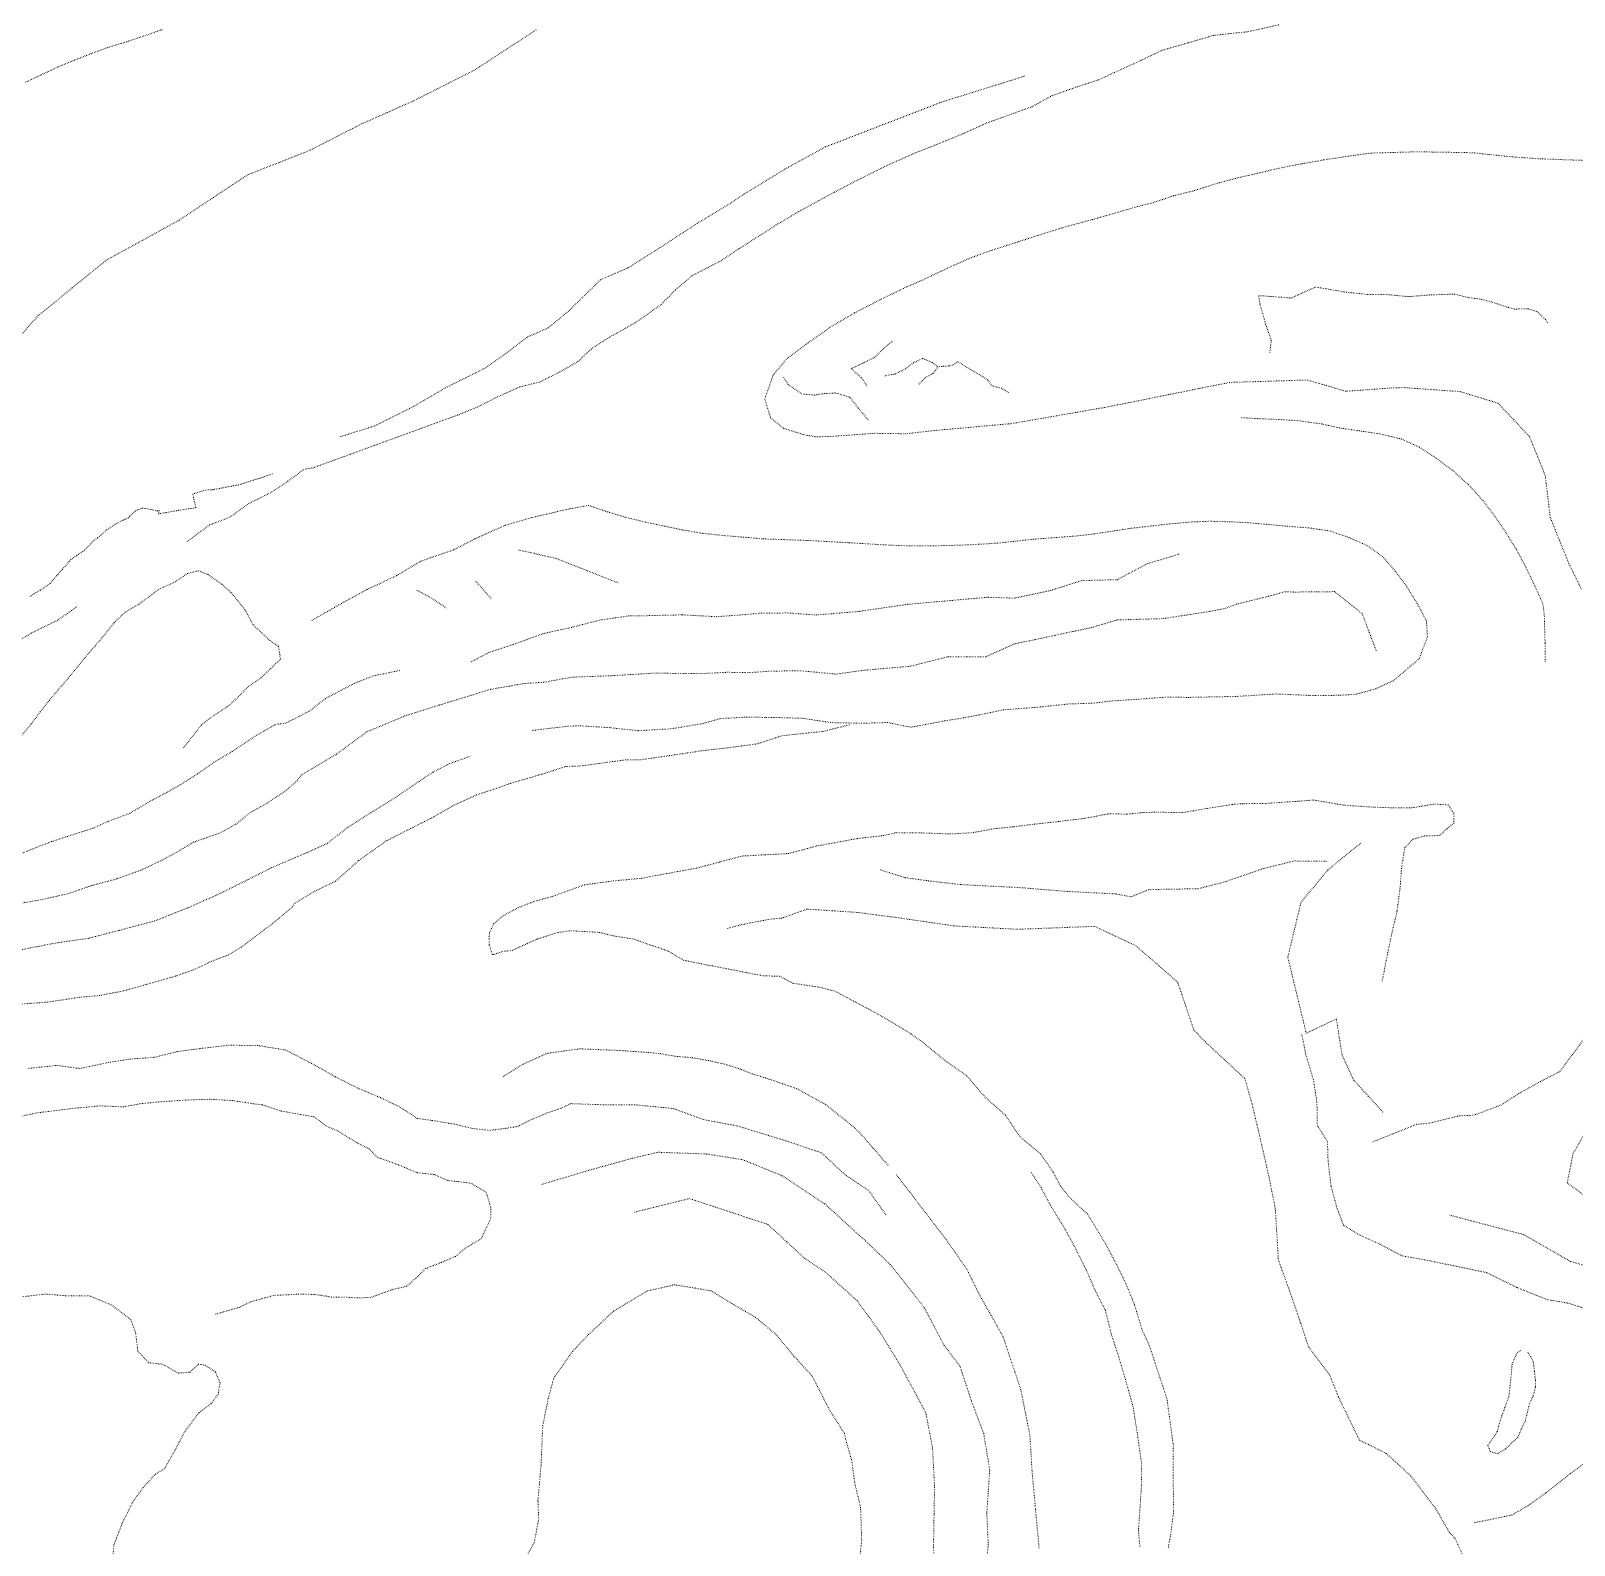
# Model space of a CAD drawing. Extents: x 682410 to 689460, y 7661803 to 7669124.
# Drawn here: x 686009.6 to 686345.5, y 7666439.8 to 7666769.3 of the extents above; entities that cross this region are included whole.
import ezdxf

# ---------------------------------------------------------------- set-up
doc = ezdxf.new("R2010")
doc.units = 0
doc.header["$MEASUREMENT"] = 0
doc.linetypes.add('DOT', pattern=[0.25, 0, -0.25])
doc.layers.add('02 TOE_Line', color=1, linetype='DOT', lineweight=20)

msp = doc.modelspace()

# ---------------------------------------------------------------- linework, layer by layer
at = {"layer": '02 TOE_Line'}
for points in [[(686119.58, 7666769.55, 3976.17), (686112.84, 7666765.15, 3976.46), (686106.1, 7666760.75, 3976.76), (686099.44, 7666757.4, 3976.76), (686092.77, 7666754.04, 3976.77), (686087.14, 7666751.54, 3976.58), (686081.5, 7666749.04, 3976.4), (686075.87, 7666746.16, 3976.4), (686070.23, 7666743.28, 3976.4), (686063.48, 7666740.63, 3976.47), (686056.73, 7666737.98, 3976.54), (686049.31, 7666733.06, 3976.51), (686041.89, 7666728.13, 3976.48), (686033.95, 7666723.77, 3976.42), (686026.01, 7666719.41, 3976.35), (686018.61, 7666713.39, 3975.76), (686011.21, 7666707.37, 3975.17), (686006.73, 7666702.31, 3974.61)], [(686008.43, 7666758.12, 3999.03), (686011.87, 7666759.75, 3998.65), (686015.52, 7666761.48, 3998.28), (686019.05, 7666762.93, 3997.88), (686022.69, 7666764.36, 3997.54), (686026.63, 7666765.8, 3997.17), (686030.47, 7666766.95, 3996.81), (686034.47, 7666768.29, 3996.49), (686038.19, 7666769.61, 3996.02)], [(686281.17, 7666770.63, 3956.64), (686274.47, 7666769.13, 3956.02), (686266.94, 7666768.33, 3955.26), (686261.37, 7666766.68, 3954.5), (686255.73, 7666765.07, 3953.98), (686251.2, 7666762.9, 3953.33), (686245.16, 7666760.15, 3953.07), (686241.82, 7666758.59, 3952.19), (686237.33, 7666757.15, 3952.24), (686231.85, 7666755.22, 3951.64), (686227.47, 7666752.8, 3950.71), (686222.93, 7666751.19, 3950.41), (686217.66, 7666749.27, 3950.04), (686212.52, 7666746.95, 3949.44), (686207.02, 7666744.71, 3948.98), (686201.87, 7666742.68, 3948.26), (686195.8, 7666739.97, 3947.69), (686189.56, 7666736.87, 3946.87), (686184.48, 7666734.22, 3946.16), (686176.68, 7666729.98, 3945.65), (686171.82, 7666727.08, 3944.84), (686163.7, 7666721.9, 3944.19), (686159.89, 7666719.35, 3943.51), (686153.41, 7666715.99, 3943.5), (686149.79, 7666712.86, 3943.21), (686146.64, 7666709.65, 3943.04), (686141.02, 7666705.72, 3942.24), (686135.43, 7666702.62, 3942.07), (686131.5, 7666700.06, 3942), (686128.65, 7666697.35, 3941.74), (686124.45, 7666694.95, 3941.85), (686120.35, 7666692.9, 3940.87), (686115.99, 7666691.83, 3941), (686111.18, 7666689.69, 3941.21), (686106.82, 7666687.47, 3941.51), (686102.46, 7666685.7, 3941.96), (686094.62, 7666682.84, 3942.68), (686086.77, 7666679.97, 3943.39), (686078.93, 7666677.11, 3943.74), (686071.08, 7666674.25, 3943.7), (686069.01, 7666673.88, 3943.73), (686065.51, 7666671.31, 3943.82), (686061.73, 7666668.8, 3943.95), (686057.02, 7666666.45, 3944.1), (686052.78, 7666663.42, 3944.41), (686048.49, 7666661.79, 3944.7), (686043.47, 7666658.08, 3945.04)], [(686077.01, 7666681.02, 3945.75), (686084.44, 7666683.35, 3945.59), (686092.52, 7666687.39, 3945.42), (686100.32, 7666691.9, 3945.25), (686108.42, 7666695.9, 3944.58), (686112.97, 7666699.12, 3944.49), (686117.63, 7666702.67, 3944.41), (686122.18, 7666704.67, 3944.43), (686126.73, 7666708.44, 3944.45), (686133.62, 7666715.21, 3944.25), (686139.61, 7666717.76, 3944.06), (686146.6, 7666722.2, 3944.27), (686154.6, 7666727.42, 3944.48), (686161.5, 7666731.57, 3945.69), (686164.92, 7666733.86, 3945.76), (686173.82, 7666739.3, 3946.31), (686182.48, 7666744.05, 3946.84), (686207.79, 7666753.81, 3950.29), (686225.93, 7666759.49, 3952.16)], [(686350.25, 7666741.04, 3963.58), (686343.52, 7666741.27, 3962.66), (686338.18, 7666741.47, 3962.03), (686332.79, 7666741.83, 3961.36), (686326.94, 7666742.4, 3960.65), (686323.4, 7666742.79, 3960.47), (686316.79, 7666742.92, 3959.71), (686311.22, 7666743, 3959.02), (686306.24, 7666742.86, 3958.58), (686301.06, 7666742.72, 3957.94), (686297.44, 7666742.2, 3957.58), (686290.95, 7666741.24, 3956.61), (686286.23, 7666740.4, 3956.02), (686281.05, 7666739.4, 3955.37), (686276.94, 7666738.41, 3955), (686271.78, 7666737.21, 3954.49), (686268.21, 7666736.27, 3954.2), (686262.48, 7666734.46, 3953.45), (686258.24, 7666733.42, 3953.06), (686253.6, 7666731.88, 3952.46), (686250.44, 7666731.09, 3952.27), (686243.78, 7666729.16, 3951.37), (686240.53, 7666728.24, 3951.24), (686233.91, 7666726.43, 3950.24), (686228.76, 7666724.8, 3949.77), (686224.63, 7666723.47, 3949.47), (686218.62, 7666721.53, 3948.64), (686214.22, 7666719.96, 3948.22), (686209.76, 7666717.99, 3947.73), (686203.65, 7666715.09, 3946.85), (686200.18, 7666713.59, 3946.67), (686194.61, 7666710.91, 3945.79), (686188.86, 7666707.94, 3944.85), (686183.72, 7666704.93, 3944.07), (686178.79, 7666701.45, 3943.36), (686174.23, 7666698.06, 3942.59), (686171.13, 7666694.41, 3941.98), (686169.3, 7666689.18, 3940.94), (686170.58, 7666685.12, 3940.05), (686173.37, 7666682.84, 3939.63), (686177.61, 7666681.48, 3939), (686180.4, 7666680.97, 3939.45), (686184.26, 7666681.09, 3938.78), (686193.12, 7666681.74, 3937.72), (686200.01, 7666681.64, 3936.98), (686206.28, 7666682.35, 3936.66), (686223.01, 7666683.85, 3935.11), (686229.99, 7666685.06, 3934.46), (686236.98, 7666686.28, 3933.81), (686243.97, 7666687.49, 3933.16), (686250.59, 7666688.82, 3932.54), (686257.21, 7666690.15, 3931.91), (686263.83, 7666691.48, 3931.29), (686270.45, 7666692.81, 3930.36), (686276.09, 7666692.98, 3930.26), (686281.72, 7666693.16, 3930.16), (686287.36, 7666693.34, 3930.06), (686291.57, 7666692.11, 3929.98), (686295.78, 7666690.89, 3929.9), (686300.56, 7666691.23, 3929.88), (686305.35, 7666691.58, 3929.89), (686308.16, 7666691.7, 3929.89), (686314.39, 7666691.26, 3929.9), (686320.62, 7666690.82, 3929.91), (686328.91, 7666688.28, 3929.96), (686332.33, 7666684.64, 3930), (686335.74, 7666681, 3930.03), (686337.45, 7666676.8, 3930.06), (686339.15, 7666672.59, 3930.11), (686339.7, 7666668.02, 3930.11), (686340.25, 7666663.45, 3930.11), (686342.29, 7666658.39, 3930.11), (686344.33, 7666653.33, 3930.11), (686347.12, 7666647.64, 3930.11)], [(686279.22, 7666699.33, 3934.05), (686279.55, 7666701.97, 3935.91), (686278.34, 7666705.4, 3938.31), (686277.04, 7666710.01, 3941.56), (686276.82, 7666711.71, 3942.76), (686283.86, 7666711.18, 3942.44), (686286.09, 7666712.17, 3942.83), (686289.16, 7666713.55, 3943.76), (686292.38, 7666713.04, 3943.85), (686295.91, 7666712.42, 3944.04), (686300.74, 7666711.94, 3944.27), (686304.94, 7666711.91, 3944.38), (686309.37, 7666711.47, 3944.5), (686314.02, 7666711.85, 3944.81), (686319.36, 7666712.03, 3945.47), (686322.34, 7666711.3, 3945.42), (686325.32, 7666710.89, 3945.36), (686328.06, 7666710.15, 3945.45), (686331.11, 7666709.15, 3945.5), (686332.52, 7666708.78, 3945.61), (686335.48, 7666708.82, 3945.98), (686337.35, 7666708.24, 3946.28), (686339.23, 7666706.49, 3946.61), (686339.68, 7666705.78, 3946.68)], [(686197.06, 7666701.81, 3946.06), (686194.98, 7666700.01, 3945.65), (686193.28, 7666698.29, 3945.15), (686190.66, 7666697, 3945.26), (686188.1, 7666695.83, 3944.91), (686190.38, 7666693.83, 3944.8), (686191.56, 7666692.03, 3944.45)], [(686222.37, 7666690.61, 3932.61), (686220.83, 7666691.53, 3933.33), (686218.8, 7666692.09, 3934.61), (686217.77, 7666693.36, 3935.07), (686216.01, 7666694.52, 3936.17), (686213.62, 7666695.91, 3937.65), (686211.32, 7666697.32, 3938.62), (686210.24, 7666696.58, 3938.72), (686209.37, 7666696.39, 3938.68), (686208.12, 7666696.32, 3938.89), (686206.94, 7666696.2, 3938.91), (686205.77, 7666697.15, 3939.88), (686203.65, 7666698.05, 3941.27), (686201.69, 7666697.09, 3941.5), (686199.99, 7666695.8, 3941.62), (686197.64, 7666694.61, 3941.85), (686195.38, 7666694.25, 3942.06)], [(686202.84, 7666692.41, 3940.32), (686204.26, 7666693.91, 3940.01), (686205.96, 7666694.79, 3939.46), (686206.85, 7666696.05, 3938.93)], [(686191.79, 7666684.65, 3941.07), (686189.64, 7666687.3, 3941.3), (686187.79, 7666689.59, 3941.88), (686184.81, 7666690.51, 3942.24), (686182.01, 7666690.36, 3942.44), (686180.18, 7666690.05, 3942.94), (686177.38, 7666690.3, 3942.79), (686174.43, 7666692.35, 3942.82), (686173.35, 7666693.87, 3943.05)], [(686272.99, 7666685.13, 3930.31), (686277.16, 7666684.91, 3930.01), (686281.37, 7666684.73, 3929.63), (686285.52, 7666684.48, 3929.22), (686290.57, 7666683.77, 3928.86), (686294.87, 7666682.81, 3928.48), (686299.22, 7666682.21, 3928.24), (686303.3, 7666681.58, 3927.96), (686307.91, 7666680.49, 3927.67), (686311.79, 7666678.69, 3927.41), (686315.5, 7666676.29, 3927.08), (686319.03, 7666673.64, 3926.71), (686322.49, 7666670.51, 3926.36), (686325.62, 7666667.09, 3925.97), (686328.19, 7666663.7, 3925.6), (686330.55, 7666660.22, 3925.24), (686332.85, 7666656.51, 3924.87), (686334.83, 7666652.83, 3924.72), (686336.79, 7666648.69, 3924.55), (686338.66, 7666644.64, 3924.38), (686338.96, 7666642.22, 3924.29), (686339.13, 7666636.05, 3924.11), (686339.14, 7666631.93, 3924)], [(686009.36, 7666646.19, 3949.63), (686010.32, 7666646.83, 3949.64), (686011.67, 7666647.63, 3949.6), (686013.79, 7666649.07, 3949.65), (686015.18, 7666650.7, 3949.71), (686015.52, 7666651.09, 3949.72), (686015.74, 7666651.34, 3949.72), (686016.49, 7666652.18, 3949.74), (686016.73, 7666652.45, 3949.74), (686018.02, 7666653.92, 3949.78), (686018.3, 7666654.24, 3949.79), (686019.62, 7666655.17, 3949.82), (686019.96, 7666655.41, 3949.83), (686020.27, 7666655.63, 3949.83), (686020.89, 7666656.03, 3949.83), (686021.3, 7666656.31, 3949.83), (686023.14, 7666658.31, 3949.86), (686024.18, 7666659.02, 3949.67), (686024.46, 7666659.26, 3949.65), (686026.12, 7666660.73, 3949.5), (686028.12, 7666662.04, 3949.37), (686029.59, 7666662.81, 3949.29), (686029.68, 7666662.86, 3949.28), (686029.99, 7666662.98, 3949.26), (686030.11, 7666663.04, 3949.26), (686030.89, 7666663.32, 3949.18), (686031.16, 7666663.77, 3949.38), (686032.4, 7666664.89, 3949.81), (686033.87, 7666665.46, 3949.91), (686035.61, 7666665.21, 3949.54), (686037.14, 7666664.82, 3949.08), (686037.51, 7666664.96, 3949.09), (686037.37, 7666664.28, 3948.66), (686037.38, 7666664.23, 3948.62), (686037.4, 7666664.23, 3948.62), (686038.79, 7666664.45, 3948.45), (686041.29, 7666664.89, 3948.15), (686041.74, 7666664.98, 3948.1), (686043.88, 7666665.29, 3947.79), (686045.28, 7666665.49, 3947.59), (686045.53, 7666665.54, 3947.55), (686045.07, 7666667.37, 3948.9), (686044.83, 7666668.53, 3949.74), (686047.53, 7666669.37, 3949.5), (686049.02, 7666669.46, 3949.11), (686049.56, 7666669.55, 3949.01), (686051.16, 7666669.83, 3948.72), (686053.69, 7666670.34, 3948.24), (686054.79, 7666670.51, 3948), (686057.01, 7666671.22, 3947.74), (686058.34, 7666671.65, 3947.59), (686058.38, 7666671.67, 3947.59), (686059.44, 7666671.94, 3947.36), (686062.35, 7666672.99, 3946.9)], [(686118.66, 7666617.07, 3910.28), (686126.6, 7666618.01, 3910.27), (686129.15, 7666618.08, 3911.02), (686135.59, 7666617.68, 3911.14), (686141.77, 7666617.01, 3911.25), (686148.72, 7666617.42, 3911.11), (686155.63, 7666618.52, 3910.96), (686159.61, 7666619.65, 3911.2), (686164.95, 7666619.96, 3911.5), (686169.69, 7666619.92, 3911.76), (686171.77, 7666619.89, 3910.74), (686177.63, 7666619.71, 3911.1), (686183.62, 7666618.79, 3911.36), (686190.34, 7666618.64, 3912.65), (686196.02, 7666618.79, 3913.12), (686201.15, 7666617.77, 3913.26), (686208.03, 7666619.08, 3914.03), (686212.91, 7666619.86, 3914.55), (686221.33, 7666621.57, 3915.35), (686228.93, 7666622.15, 3916.05), (686235.47, 7666622.84, 3916.65), (686240.71, 7666623, 3916.99), (686244.22, 7666623.44, 3917.21), (686250.58, 7666623.87, 3917.61), (686256.5, 7666624.32, 3918.01), (686261.56, 7666624.27, 3918.33), (686272.06, 7666624.48, 3919.15), (686280.52, 7666625.02, 3920.19), (686288.06, 7666624.69, 3920.88), (686294.2, 7666624.72, 3921.41), (686298.05, 7666624.96, 3921.75), (686302.26, 7666626.13, 3922.09), (686306.08, 7666627.88, 3922.48), (686311.73, 7666632.69, 3923.77), (686313.52, 7666637.43, 3924.09), (686313.31, 7666640.91, 3924.48), (686311.31, 7666644.67, 3924.95), (686308.95, 7666648.47, 3925.36), (686306.53, 7666651.75, 3925.71), (686303.77, 7666654.9, 3926.21), (686300.4, 7666657.32, 3926.7), (686296.43, 7666659.06, 3927.26), (686292.16, 7666660.52, 3927.76), (686287.7, 7666661.15, 3928.29), (686283.1, 7666661.5, 3928.74), (686278.89, 7666661.9, 3929.26), (686274.36, 7666662.29, 3929.8), (686270.39, 7666662.48, 3930.27), (686266.32, 7666662.6, 3930.85), (686262.26, 7666662.45, 3931.15), (686257.78, 7666662.06, 3931.55), (686252.96, 7666661.52, 3931.99), (686248.94, 7666661.06, 3932.38), (686244.92, 7666660.43, 3932.86), (686240.83, 7666659.82, 3933.37), (686236.68, 7666659.35, 3933.8), (686232.46, 7666659.04, 3934.23), (686228.19, 7666658.72, 3934.65), (686223.83, 7666658.25, 3935.01), (686219.38, 7666657.8, 3935.48), (686214.82, 7666657.52, 3935.92), (686210.29, 7666657.35, 3936.41), (686205.77, 7666657.24, 3936.71), (686201.2, 7666657.23, 3937.18), (686196.61, 7666657.39, 3937.59), (686192.02, 7666657.66, 3938.01), (686187.65, 7666657.93, 3938.36), (686183.49, 7666658.16, 3938.68), (686178.53, 7666658.42, 3939.05), (686173.71, 7666658.59, 3939.43), (686168.95, 7666658.76, 3939.74), (686164.71, 7666659.13, 3939.9), (686160.53, 7666659.48, 3939.97), (686155.8, 7666659.96, 3940.13), (686151.51, 7666660.69, 3940.27), (686147.52, 7666661.53, 3940.44), (686143.4, 7666662.38, 3940.6), (686138.92, 7666663.5, 3940.74), (686135.03, 7666664.66, 3940.92), (686130.95, 7666666.04, 3941.08), (686126.63, 7666665.26, 3941.06), (686118.64, 7666663.41, 3941.04), (686112.76, 7666661.7, 3941.35), (686106.24, 7666658.78, 3941.73), (686101.62, 7666656.38, 3942.03), (686094.45, 7666653.92, 3942.45), (686089.19, 7666650.76, 3942.76), (686082.7, 7666647.72, 3943.11), (686077.54, 7666644.9, 3943.53), (686070.73, 7666641, 3944.1)], [(686259.47, 7666655.43, 3931.53), (686252.54, 7666653.35, 3931.42), (686245.99, 7666649.88, 3931.15), (686238.31, 7666649.69, 3931.13), (686231.4, 7666647.5, 3931.31), (686223.66, 7666645.86, 3931.21), (686217.88, 7666646.06, 3931.57), (686200.32, 7666644.51, 3931.46), (686189.82, 7666642.98, 3931.28), (686180.55, 7666642.21, 3931.04), (686174.24, 7666642.64, 3930.5), (686168.65, 7666642.6, 3930.46), (686164.84, 7666642.27, 3930.51), (686158.81, 7666641.83, 3930.35), (686151.25, 7666642.23, 3930.26), (686144.27, 7666642.06, 3930.18), (686139.64, 7666641.98, 3930.34), (686133.42, 7666641.09, 3930.29), (686127.25, 7666639.51, 3930.47), (686121.05, 7666638.13, 3930.19), (686114.71, 7666635.82, 3930.29), (686109.28, 7666634.05, 3930.32), (686105.25, 7666631.9, 3930.44)], [(686115.81, 7666656.34, 3940.03), (686119.89, 7666655.42, 3939.83), (686123.97, 7666654.49, 3939.63), (686128.47, 7666652.71, 3939.27), (686132.96, 7666650.93, 3938.9), (686137.46, 7666649.15, 3938.54)], [(686007.65, 7666616.03, 3940.51), (686009.68, 7666618.51, 3940.47), (686011.64, 7666621.13, 3940.49), (686013.67, 7666623.68, 3940.62), (686015.64, 7666626.02, 3940.74), (686017.74, 7666628.45, 3940.91), (686019.65, 7666630.81, 3940.9), (686021.66, 7666633.26, 3940.86), (686023.69, 7666635.59, 3940.74), (686025.68, 7666637.98, 3940.64), (686027.75, 7666640.57, 3940.58), (686030.25, 7666642.91, 3940.62), (686033.14, 7666644.57, 3940.5), (686037.46, 7666647.8, 3940.47), (686041.01, 7666649.43, 3940.45), (686043.63, 7666651.2, 3940.44), (686046.08, 7666651.83, 3940.44), (686048.21, 7666650.98, 3940.43), (686051.23, 7666648.82, 3940.41), (686053.25, 7666647.03, 3940.39), (686056.24, 7666643.26, 3940.36), (686057.98, 7666640.04, 3940.34), (686061.62, 7666636.66, 3940.3), (686063.47, 7666635.39, 3940.28), (686063.93, 7666632.58, 3940.23), (686061.82, 7666630.55, 3940.23), (686059.63, 7666628.49, 3940.23), (686056.74, 7666626.48, 3940.23), (686054.57, 7666624.19, 3940.23), (686052.25, 7666622.18, 3940.25), (686049.33, 7666620.28, 3940.24), (686046.69, 7666618.26, 3940.29), (686044.8, 7666615.86, 3940.25), (686042.69, 7666613.13, 3940.21)], [(686109.77, 7666645.81, 3939.7), (686106.31, 7666649.63, 3940.06)], [(686302.37, 7666634.42, 3920.85), (686300.86, 7666638.42, 3920.97), (686299.35, 7666642.42, 3921.1), (686293.29, 7666647.28, 3921.4), (686289.04, 7666647.24, 3921.38), (686284.79, 7666647.19, 3921.36), (686282.38, 7666647.23, 3920.56), (686278.96, 7666646.28, 3920.61), (686272.01, 7666644.56, 3920.44), (686269.52, 7666643.64, 3920.4), (686266.15, 7666642.97, 3920.35), (686261.08, 7666642.19, 3920.27), (686256.01, 7666641.42, 3920.19), (686250.97, 7666641.27, 3920.11), (686245.94, 7666641.12, 3920.08), (686240.41, 7666639.45, 3920.04), (686236.4, 7666638.6, 3920.02), (686232.39, 7666637.74, 3920), (686228, 7666636.82, 3919.97), (686223.6, 7666635.91, 3919.94), (686217.35, 7666633.08, 3919.96), (686213.27, 7666633.1, 3919.98), (686209.2, 7666633.12, 3920.01), (686205.1, 7666632.08, 3920.03), (686201, 7666631.04, 3920.06), (686195.89, 7666630.6, 3920.09), (686190.77, 7666630.16, 3920.12), (686184.8, 7666629.34, 3920.16), (686177.16, 7666630.06, 3920.17), (686170.5, 7666629.98, 3920.13), (686165.92, 7666629.66, 3920.1), (686161.16, 7666629.73, 3920.07), (686155.53, 7666629.45, 3920.04), (686145.04, 7666629.53, 3920.72), (686136.06, 7666628.99, 3920.7), (686127.41, 7666628.67, 3920.67), (686121.16, 7666627.55, 3920.68), (686116.92, 7666627.28, 3920.69), (686109.63, 7666626.02, 3920.7), (686098.43, 7666622.57, 3920.73), (686091.01, 7666620.24, 3920.74), (686082.67, 7666616.75, 3920.75), (686076.1, 7666611.91, 3920.77), (686068.56, 7666607.44, 3920.78), (686067.55, 7666606.11, 3921.09), (686064.61, 7666603.63, 3920.83), (686060.9, 7666601.19, 3920.66), (686057.3, 7666599.18, 3920.61), (686054.19, 7666596.67, 3920.41), (686050.77, 7666594.76, 3920.38), (686044.93, 7666592.74, 3920.42), (686041.65, 7666590.75, 3920.38), (686037.76, 7666588.65, 3920.32), (686033.4, 7666586.61, 3920.24), (686028.27, 7666584.78, 3920.27), (686022.92, 7666583.35, 3920.29), (686017.63, 7666581.52, 3920.24), (686012.05, 7666580.29, 3920.29), (686004.65, 7666578.99, 3920.38)], [(686099.95, 7666643.73, 3940.03), (686096.76, 7666645.89, 3940.06), (686093.57, 7666647.6, 3940.09)], [(686019.63, 7666644, 3947.23), (686015.44, 7666641.08, 3947.63), (686009.66, 7666638.24, 3948.09), (686004.78, 7666635.24, 3948.57)], [(686007.24, 7666590.18, 3929.3), (686011.09, 7666591.73, 3929.36), (686014.11, 7666592.89, 3929.69), (686017.52, 7666594, 3929.87), (686023.11, 7666595.79, 3929.96), (686026.42, 7666597.28, 3929.98), (686031.12, 7666599.05, 3930.09), (686035.98, 7666601.9, 3930.17), (686039.3, 7666603.65, 3930.23), (686042.23, 7666605.32, 3930.28), (686045.92, 7666607.66, 3930.32), (686049.42, 7666610.14, 3930.36), (686053.38, 7666612.48, 3930.4), (686058.64, 7666615.97, 3930.67), (686062.82, 7666618.37, 3930.86), (686064.95, 7666618.61, 3930.62), (686070.23, 7666621.3, 3930.73), (686073.69, 7666624.01, 3930.89), (686080.01, 7666627.33, 3931.06), (686084.23, 7666628.99, 3931.06), (686090.03, 7666630.14, 3931.52)], [(686187.83, 7666618.3, 3911.46), (686182.94, 7666617.11, 3910.32), (686182, 7666616.86, 3910.37), (686177.51, 7666616.39, 3909.87), (686173.02, 7666615.92, 3909.38), (686167.7, 7666614.16, 3908.69), (686164.31, 7666613.71, 3908.28), (686160.92, 7666613.25, 3907.87), (686155.66, 7666612.66, 3907.4), (686152.14, 7666612.12, 3907.06), (686148.61, 7666611.59, 3906.73), (686145.41, 7666611.15, 3906.32), (686142.21, 7666610.7, 3905.91), (686139.04, 7666610.67, 3905.61), (686139.01, 7666610.67, 3905.61), (686134.15, 7666610.01, 3905.14), (686129.28, 7666609.35, 3904.67), (686126.05, 7666609.23, 3904.46), (686120.8, 7666607.55, 3903.88), (686117.38, 7666606.56, 3903.54), (686113.96, 7666605.56, 3903.21), (686111.65, 7666604.72, 3903.56), (686106.6, 7666603.03, 3903.06), (686101.46, 7666600.7, 3902.86), (686096.88, 7666598.05, 3902.64), (686092.57, 7666595.91, 3902.38), (686086.95, 7666593.02, 3902.05), (686083.89, 7666590.87, 3901.95), (686080.93, 7666588.75, 3901.85), (686075.9, 7666584.26, 3901.24), (686071.43, 7666582.12, 3901.1), (686066.99, 7666579.43, 3900.82), (686066.48, 7666578.65, 3900.62), (686062.15, 7666575, 3900.7), (686055.35, 7666569.9, 3901.02), (686052.59, 7666568.22, 3900.96), (686048.96, 7666566.83, 3900.89), (686044.9, 7666564.97, 3900.81), (686041.12, 7666563.62, 3900.75), (686034.49, 7666561.71, 3900.67), (686030.15, 7666560.49, 3900.61), (686024.54, 7666559.38, 3900.55), (686020.18, 7666559, 3900.49), (686016.72, 7666558.48, 3900.42), (686013.26, 7666557.96, 3900.35), (686009.62, 7666557.69, 3900.41), (686005.98, 7666557.43, 3900.47)], [(686301.61, 7666527.54, 3919.73), (686311.21, 7666531.36, 3920.39), (686313.91, 7666531.61, 3920.25), (686320.45, 7666533.21, 3920.38), (686323.62, 7666533.34, 3920.45), (686329.49, 7666535.53, 3920.61), (686333.37, 7666538.03, 3920.73), (686338.08, 7666540.66, 3920.88), (686342.35, 7666542.86, 3921.01), (686348.51, 7666551.15, 3920.72), (686352.08, 7666556.55, 3920.68), (686354.23, 7666563.02, 3920.66), (686355.01, 7666571.46, 3920.63), (686355.18, 7666578.77, 3920.57), (686354.4, 7666585.12, 3920.88), (686353.13, 7666592.92, 3921.03), (686351.6, 7666600.18, 3921.1), (686349.93, 7666607.01, 3920.88), (686349.17, 7666611.53, 3921.07), (686348.13, 7666615.91, 3921.25), (686347.79, 7666619.83, 3921.31)], [(686105.03, 7666611.39, 3910.69), (686100.66, 7666609.83, 3910.56), (686097.09, 7666608, 3910.54), (686092.78, 7666605.11, 3910.61), (686088.13, 7666601.97, 3910.44), (686083.48, 7666599.11, 3910.27), (686078.43, 7666595.9, 3910.11), (686074.17, 7666592.54, 3909.94), (686069.55, 7666590.43, 3910), (686061.93, 7666587.19, 3910.59), (686056.64, 7666584.5, 3910.61), (686050.73, 7666581.58, 3910.65), (686043.77, 7666578.46, 3910.49), (686036.44, 7666575.59, 3910.36), (686028.8, 7666573.57, 3910.41), (686022.2, 7666571.84, 3910.46), (686015.71, 7666570.94, 3910.44), (686010.24, 7666569.9, 3910.32), (686002.14, 7666568.32, 3910.23)], [(686257.13, 7666439.23, 3890.54), (686257.65, 7666442.1, 3890.57), (686258.3, 7666447.18, 3890.63), (686258.16, 7666456.21, 3890.47), (686258.23, 7666461.49, 3890.38), (686256.85, 7666471.56, 3890.4), (686253.03, 7666483.17, 3890.46), (686251.45, 7666486.55, 3890.51), (686249.77, 7666492.14, 3890.36), (686247.76, 7666497.01, 3890.43), (686245.74, 7666501.09, 3890.49), (686243.45, 7666505.4, 3890.56), (686239.53, 7666511.86, 3890.64), (686235.95, 7666515.13, 3890.57), (686233.62, 7666518.01, 3890.57), (686232.04, 7666521.01, 3890.47), (686229.31, 7666524.92, 3890.59), (686224.72, 7666528.81, 3890.67), (686221.68, 7666533.35, 3891.04), (686217.27, 7666537.27, 3891.32), (686213.21, 7666541.97, 3891.98), (686209.02, 7666544.91, 3892.39), (686206.24, 7666547.12, 3892.3), (686203.83, 7666549.1, 3892.47), (686201.09, 7666551.07, 3892.65), (686195.71, 7666554.35, 3893.44), (686191.82, 7666556.49, 3893.88), (686188.97, 7666557.98, 3894.2), (686184.64, 7666560.31, 3893.89), (686181.14, 7666561.21, 3894.24), (686175.47, 7666562.06, 3894.75), (686172.53, 7666563.59, 3895.02), (686169.12, 7666563.67, 3895.25), (686165.19, 7666564.38, 3895.54), (686160.74, 7666565.29, 3895.79), (686154.81, 7666566.42, 3896.11), (686151.72, 7666567.04, 3896.51), (686148.21, 7666569.1, 3897.01), (686143.6, 7666570.66, 3897.52), (686140.88, 7666571.67, 3897.76), (686136.49, 7666572.35, 3898.12), (686133.27, 7666573.13, 3898.43), (686126.92, 7666573.49, 3898.95), (686124.2, 7666573.07, 3899.09), (686119.72, 7666571.65, 3899.35), (686117.61, 7666570.71, 3899.53), (686114.41, 7666569.21, 3899.79), (686112.32, 7666568.99, 3899.94), (686110.05, 7666568.26, 3900.12), (686109.31, 7666570.43, 3900.59), (686109.38, 7666572.98, 3900.98), (686110.37, 7666575.09, 3901.34), (686112.49, 7666576.82, 3901.75), (686115.66, 7666578.52, 3902.5), (686119.21, 7666579.89, 3902.97), (686123.07, 7666580.94, 3903.47), (686130.05, 7666583.46, 3904.36), (686136.39, 7666584.33, 3905.02), (686142.38, 7666584.89, 3905.67), (686148.55, 7666586.03, 3906.31), (686154.72, 7666587.17, 3907), (686159.55, 7666588.46, 3907.58), (686164.37, 7666589.74, 3908.09), (686169.44, 7666590.02, 3908.61), (686174.51, 7666590.29, 3909.12), (686180.65, 7666591.93, 3909.77), (686185.05, 7666592.74, 3910.23), (686189.44, 7666593.55, 3910.57), (686195.1, 7666594.19, 3911.29), (686197.91, 7666594.83, 3911.7), (686202.32, 7666594.81, 3913.06), (686209.74, 7666594.54, 3914.04), (686214.72, 7666594.84, 3914.52), (686218.64, 7666595.62, 3914.89), (686223.32, 7666596.11, 3915.45), (686227.96, 7666596.67, 3915.97), (686233.33, 7666597.26, 3916.52), (686239.04, 7666597.96, 3917.12), (686244.14, 7666598.93, 3917.52), (686248.24, 7666598.87, 3917.75), (686251.62, 7666599.2, 3918.02), (686254.64, 7666599.29, 3918.19), (686260.15, 7666599.18, 3918.66), (686265.61, 7666600.11, 3919.07), (686271.06, 7666600.98, 3919.48), (686273.38, 7666601.13, 3919.7), (686278.49, 7666601.21, 3920.09), (686285.35, 7666601.66, 3920.68), (686288.72, 7666601.94, 3920.93), (686295.35, 7666600.82, 3921.37), (686301.88, 7666600.37, 3921.82), (686306.42, 7666600.23, 3922.03), (686310.03, 7666600.21, 3922.21), (686314.92, 7666601.05, 3922.55), (686318.05, 7666600.89, 3922.7), (686319.24, 7666599.07, 3922.06), (686319.25, 7666596.9, 3920.88), (686317.83, 7666595.74, 3920.87), (686316.1, 7666594.19, 3920.86), (686312.94, 7666594.14, 3920.95), (686310.38, 7666593.39, 3920.86), (686308.6, 7666591.59, 3921.05), (686307.89, 7666587.04, 3920.74), (686307.61, 7666583.06, 3920.69), (686306.89, 7666577.64, 3920.72), (686305.77, 7666572.92, 3920.64), (686304.91, 7666568.78, 3920.79), (686303.63, 7666562.32, 3920.97)], [(686298.99, 7666592.56, 3918.77), (686295.41, 7666589.63, 3916.19), (686291.82, 7666586.69, 3913.6), (686288.92, 7666583.2, 3912.47), (686286.02, 7666579.72, 3911.33), (686284.58, 7666573.73, 3911.63), (686283.14, 7666567.73, 3911.93), (686284.48, 7666562.22, 3911.66), (686285.81, 7666556.71, 3911.39), (686287.15, 7666551.2, 3911.12), (686290.42, 7666552.74, 3914.82), (686293.7, 7666554.29, 3918.51), (686294.33, 7666550.35, 3918.9), (686294.96, 7666546.4, 3919.3), (686297.51, 7666540.92, 3919.55), (686300.7, 7666537.45, 3919.68), (686303.9, 7666533.97, 3919.8)], [(686291.53, 7666588.59, 3910.53), (686284.51, 7666588.67, 3910.78), (686277.79, 7666587.01, 3910.94), (686269.56, 7666584.16, 3910.93), (686263.46, 7666582.59, 3910.85), (686257.14, 7666582.55, 3910.78), (686252.82, 7666582.41, 3910.66), (686248.97, 7666580.86, 3910.82), (686245.74, 7666581.49, 3911.05), (686234.53, 7666582.08, 3910.73), (686224.73, 7666582.88, 3910.81), (686211.97, 7666583.52, 3910.7), (686204.91, 7666584.35, 3909.78), (686199.83, 7666585.04, 3909.41), (686194.43, 7666586.75, 3909.93)], [(686161.19, 7666573.98, 3900.82), (686164.17, 7666574.8, 3900.89), (686168.29, 7666575.59, 3900.69), (686170.05, 7666575.95, 3900.6), (686173.02, 7666576.23, 3900.23), (686178.5, 7666578.19, 3900.46), (686184.01, 7666577.83, 3900.47), (686189.51, 7666577.47, 3900.48), (686193.57, 7666576.94, 3900.59), (686197.63, 7666576.41, 3900.71), (686204.1, 7666575.47, 3900.47), (686210.57, 7666574.54, 3900.24), (686217.43, 7666574.17, 3900.46), (686224.29, 7666573.8, 3900.68), (686229.89, 7666574.01, 3900.61), (686235.5, 7666574.23, 3900.53), (686241.1, 7666574.44, 3900.45), (686245.6, 7666572.32, 3900.57), (686250.1, 7666570.2, 3900.68), (686254.63, 7666566.25, 3900.64), (686259.16, 7666562.3, 3900.61), (686260.93, 7666557.09, 3900.6), (686262.69, 7666551.88, 3900.59), (686265.2, 7666549.28, 3899.85), (686269.5, 7666545.29, 3900.24), (686273.81, 7666541.3, 3900.62), (686275.37, 7666535.74, 3900.56), (686276.47, 7666531.1, 3900.68), (686277.56, 7666526.46, 3900.79), (686279.05, 7666519.89, 3900.79), (686280.42, 7666513, 3900.53), (686280.75, 7666507.45, 3900.67), (686281.08, 7666501.89, 3900.8), (686282.63, 7666497.59, 3900.85), (686284.18, 7666493.28, 3900.91), (686285.94, 7666488.05, 3900.99), (686287.7, 7666482.83, 3901.08), (686292.27, 7666476.79, 3901.41), (686294.16, 7666472.02, 3901.35), (686296.45, 7666467.32, 3901.11), (686298.74, 7666462.61, 3900.86), (686300.67, 7666461.69, 3900.91), (686304.6, 7666459.7, 3900.99), (686309.94, 7666454.8, 3901.07), (686312.66, 7666451.23, 3900.95), (686315.37, 7666447.66, 3900.83), (686318.45, 7666442.34, 3900.85), (686319.55, 7666441.24, 3901.25), (686322.15, 7666435.53, 3901.18)], [(686348.85, 7666490.95, 3911.45), (686344.1, 7666492.47, 3911.55), (686339.62, 7666493.2, 3911.66), (686332.97, 7666495.86, 3911.82), (686326.42, 7666499.08, 3911.99), (686314.31, 7666501.61, 3913.28), (686307.97, 7666502.75, 3912.75), (686303.22, 7666505.25, 3912.57), (686298.31, 7666507.5, 3912.39), (686295.25, 7666509.43, 3912.5), (686293.76, 7666513.38, 3912.19), (686292.54, 7666517.98, 3911.85), (686291.9, 7666523.39, 3911.53), (686291.77, 7666527.61, 3911.49), (686289.57, 7666531.11, 3911.73), (686289.47, 7666536.17, 3911.81), (686288.72, 7666541.06, 3911.89), (686287.02, 7666546.66, 3911.68), (686286.19, 7666550.94, 3911.53)], [(686008.99, 7666543.51, 3890.34), (686015.32, 7666544.17, 3890.36), (686020.25, 7666543.51, 3890.18), (686026.93, 7666544.9, 3890.04), (686031.35, 7666545.59, 3890.14), (686036.53, 7666545.95, 3890.31), (686041.4, 7666547.18, 3890.37), (686046.54, 7666547.86, 3890.77), (686052.51, 7666548.56, 3890.51), (686058.95, 7666548.53, 3890.6), (686065.08, 7666547.51, 3890.83), (686069.39, 7666545.29, 3890.86), (686073.04, 7666543.33, 3890.75), (686075.9, 7666541.67, 3890.66), (686080.8, 7666539.22, 3890.68), (686085.67, 7666537.16, 3890.87), (686089.77, 7666535.2, 3890.52), (686093.68, 7666532.64, 3890.48), (686096.99, 7666532.2, 3890.28), (686101.76, 7666531.4, 3890.32), (686105.76, 7666530.44, 3890.2), (686109.61, 7666530.03, 3890.33), (686112.86, 7666530.48, 3890.43), (686115.58, 7666530.92, 3890.96), (686118.6, 7666532.42, 3891.14), (686121.78, 7666533.75, 3891.22), (686124.99, 7666534.86, 3891.27), (686127.13, 7666535.86, 3890.52), (686131.03, 7666535.72, 3890.52), (686134.93, 7666535.59, 3890.53), (686140.93, 7666535.62, 3890.54), (686144.43, 7666535.28, 3890.54), (686147.92, 7666534.95, 3890.55), (686149.44, 7666534.8, 3890.55), (686155.91, 7666532.4, 3890.5), (686163.38, 7666531, 3890.54), (686174.07, 7666527.72, 3890.37), (686181.66, 7666525.16, 3891.02), (686186.77, 7666520.4, 3891), (686192, 7666516.88, 3891.32), (686195.77, 7666511.49, 3891.09)], [(686196.17, 7666522.44, 3891.48), (686192.83, 7666526.26, 3891.81), (686189.87, 7666529.66, 3892.35), (686186.83, 7666532.3, 3892.84), (686182.52, 7666535.7, 3893.46), (686176.22, 7666539.13, 3894.08), (686173.2, 7666540.2, 3894.35), (686169.43, 7666541.46, 3894.69), (686166.6, 7666542.34, 3894.96), (686163.98, 7666543.38, 3895.18), (686160.36, 7666544.52, 3895.5), (686157.45, 7666545.16, 3895.75), (686153.51, 7666545.86, 3896.1), (686149.77, 7666546.17, 3896.49), (686146.54, 7666546.74, 3896.77), (686143.94, 7666547, 3897.02), (686137.73, 7666547.43, 3897.62), (686128.96, 7666547.78, 3898.13), (686121.97, 7666546.81, 3898.75), (686116.62, 7666544.41, 3899.37), (686112.36, 7666541.74, 3899.8)], [(686007.5, 7666533.11, 3880.2), (686010.95, 7666533.87, 3880.21), (686014.76, 7666534.32, 3880.22), (686019.22, 7666534.88, 3880.24), (686024.8, 7666535.37, 3880.25), (686029.72, 7666535.16, 3880.27), (686033.48, 7666535.85, 3880.29), (686038.32, 7666536.31, 3880.32), (686044.17, 7666536.69, 3880.36), (686048.53, 7666536.81, 3880.38), (686053.49, 7666536.53, 3880.42), (686058.36, 7666535.79, 3880.45), (686059.95, 7666535.62, 3880.46), (686064.09, 7666534.24, 3880.45), (686071.2, 7666533, 3880.39), (686074.01, 7666530.89, 3880.36), (686076.22, 7666530.02, 3880.34), (686080.6, 7666527.32, 3880.29), (686083.22, 7666526, 3880.3), (686084.95, 7666524.21, 3880.33), (686089.58, 7666522.54, 3880.38), (686093.68, 7666520.82, 3880.42), (686097.36, 7666520.44, 3880.46), (686100.36, 7666519.13, 3880.5), (686102.61, 7666518.89, 3880.54), (686105.32, 7666518.55, 3880.69), (686108.68, 7666516.59, 3880.75), (686109.71, 7666513.21, 3880.58), (686109.66, 7666510.81, 3880.34), (686107.6, 7666506.46, 3880.36), (686104.24, 7666504.47, 3880.3), (686101.96, 7666502.59, 3880.31), (686098.9, 7666501.28, 3880.17), (686095.44, 7666499.95, 3880.26), (686093.81, 7666498.25, 3880.26), (686091.36, 7666496.11, 3880.14), (686088.18, 7666495.37, 3880.22), (686083.59, 7666493.69, 3880.2), (686080.74, 7666493.58, 3880.16), (686077.92, 7666493.76, 3880.17), (686075.03, 7666493.77, 3880.13), (686071.42, 7666494.35, 3880.13), (686067.81, 7666494.39, 3880.12), (686062.47, 7666494.13, 3880.05), (686057.51, 7666492.76, 3880.07), (686054.94, 7666491.52, 3880.06), (686049.71, 7666490.02, 3880.12)], [(686348.61, 7666530.91, 3930.28), (686345.2, 7666524.93, 3930.33), (686343.95, 7666518.58, 3931.09), (686349.88, 7666514.3, 3930.71)], [(686120.8, 7666518.29, 3880.35), (686130.23, 7666521.11, 3880.33), (686140.55, 7666523.99, 3880.09), (686146.08, 7666525.28, 3880.16), (686156.59, 7666524.9, 3880.43), (686164.54, 7666523.65, 3880.26), (686173.14, 7666520.14, 3880.52), (686182.38, 7666514.04, 3880.11), (686191.24, 7666505.97, 3879.91), (686196.61, 7666500.87, 3880.06), (686204.07, 7666491.38, 3879.89), (686208.35, 7666483.23, 3879.9), (686211.77, 7666478.76, 3880.31), (686213.04, 7666474.9, 3880.33), (686214.32, 7666471.03, 3880.34), (686216.95, 7666464.1, 3880.38), (686217.61, 7666460.11, 3880.41), (686218.27, 7666456.12, 3880.44), (686217.95, 7666451.41, 3880.44), (686217.63, 7666446.7, 3880.43), (686217.95, 7666439.95, 3880.64), (686217.57, 7666436.41, 3881.29)], [(686229.02, 7666439.1, 3883.7), (686228.59, 7666443.66, 3884.08), (686228.22, 7666447.74, 3884.46), (686227.85, 7666451.82, 3884.84), (686227.48, 7666455.89, 3885.23), (686227.25, 7666459.84, 3885.54), (686227.01, 7666463.79, 3885.86), (686226.01, 7666468.72, 3886.2), (686225.02, 7666473.65, 3886.53), (686223.74, 7666477.48, 3886.81), (686222.45, 7666481.31, 3887.09), (686221.17, 7666485.14, 3887.37), (686218.58, 7666489.75, 3887.73), (686215.98, 7666494.35, 3888.09), (686213.37, 7666499.69, 3888.57), (686209.04, 7666505.91, 3889.22), (686205.34, 7666510.74, 3889.76), (686201.64, 7666515.58, 3890.3), (686197.94, 7666520.41, 3890.84)], [(686227.28, 7666520.88, 3889.53), (686229.46, 7666517.54, 3888.95), (686231.54, 7666513.64, 3888.49), (686234.71, 7666508.47, 3888.22), (686237.02, 7666504.17, 3888.01), (686239.33, 7666499.57, 3887.66), (686241.25, 7666495.11, 3887.35), (686243.45, 7666490.88, 3886.97), (686244.78, 7666485.52, 3886.66), (686246.39, 7666480.59, 3886.54), (686247.8, 7666475.83, 3886.43), (686249.48, 7666469.87, 3886.08), (686250.41, 7666463.95, 3885.89), (686251.29, 7666457.62, 3885.51), (686251.29, 7666452.84, 3885.09), (686250.99, 7666448, 3884.6), (686250.63, 7666442.99, 3884.37), (686250.96, 7666439.19, 3884.03)], [(686206.08, 7666436.07, 3870.67), (686206.06, 7666440.88, 3870.5), (686206.16, 7666446.62, 3870.53), (686206.26, 7666452.36, 3870.57), (686206.04, 7666456.64, 3870.61), (686205.83, 7666460.93, 3870.66), (686204.36, 7666468.59, 3870.87), (686201.58, 7666473.76, 3870.82), (686198.79, 7666478.94, 3870.77), (686196.58, 7666482.55, 3870.58), (686194.36, 7666486.17, 3870.39), (686191.88, 7666489.58, 3870.4), (686189.39, 7666492.99, 3870.41), (686186, 7666496.05, 3870.37), (686182.62, 7666499.1, 3870.34), (686178.03, 7666502.16, 3870.49), (686174.01, 7666505.87, 3870.68), (686169.99, 7666509.58, 3870.88), (686164.3, 7666511.45, 3870.75), (686158.61, 7666513.33, 3870.62), (686152.91, 7666515.2, 3870.49), (686146.84, 7666513.7, 3870.52), (686140.77, 7666512.2, 3870.55)], [(686318.38, 7666511.59, 3920.4), (686334.5, 7666507.35, 3920.51), (686344.61, 7666501.53, 3919.72), (686356.14, 7666498.24, 3920.26)], [(686007.28, 7666493.79, 3871.14), (686012.89, 7666494.42, 3870.96), (686017.34, 7666494.03, 3870.98), (686022.25, 7666494.06, 3871.15), (686027.12, 7666492.07, 3871.07), (686031.34, 7666488.86, 3871.25), (686032.4, 7666485.96, 3871.4), (686032.88, 7666481.99, 3871.91), (686035.23, 7666479.49, 3872.17), (686038.31, 7666479.13, 3872.38), (686041.69, 7666477.21, 3872.76), (686044.23, 7666477.44, 3872.7), (686046.07, 7666479.18, 3872.65), (686047.56, 7666478.91, 3872.87), (686049.75, 7666477.46, 3872.52), (686050.76, 7666475.12, 3872.65), (686050.36, 7666472.65, 3872.58), (686048.8, 7666470.56, 3872.89), (686046.15, 7666468.56, 3872.91), (686043.14, 7666464.59, 3873.23), (686040.9, 7666460.34, 3873.52), (686038.66, 7666456.41, 3873.83), (686036.71, 7666455.24, 3874.09), (686034.03, 7666452.34, 3874.45), (686031.77, 7666449.14, 3874.74), (686029.46, 7666444.51, 3875.73), (686027.67, 7666439.84, 3876.31), (686027.33, 7666435.89, 3876.9)], [(686116.81, 7666436.18, 3850.34), (686119.13, 7666440.33, 3850.31), (686120.12, 7666445.43, 3850.36), (686119.95, 7666449.45, 3850.42), (686120.64, 7666457.37, 3850.54), (686120.99, 7666465.81, 3850.66), (686122.19, 7666471.67, 3850.75), (686123.4, 7666476.15, 3850.82), (686127.54, 7666482.01, 3850.95), (686130.98, 7666485.63, 3851.05), (686136.4, 7666490.69, 3851.19), (686143.71, 7666495.09, 3852.03), (686149.7, 7666496.44, 3851.99), (686157.62, 7666495.13, 3851.81), (686162.65, 7666492.05, 3851.52), (686167.32, 7666489.35, 3851.46), (686171.78, 7666485.58, 3851.13), (686175.65, 7666480.93, 3851.17), (686179.65, 7666476.54, 3851.1), (686182.77, 7666470.39, 3850.65), (686183.59, 7666468.89, 3850.75), (686186.63, 7666464.12, 3851.1), (686186.9, 7666462.83, 3851.18), (686188.24, 7666458.16, 3851.47), (686188.85, 7666453.48, 3851.76), (686190.17, 7666447.93, 3852.57), (686190.29, 7666444.4, 3853.07), (686190.4, 7666440.87, 3853.58), (686189.98, 7666436.81, 3854.16)], [(686323.74, 7666444.67, 3910.55), (686331.88, 7666446.31, 3911.19), (686335.77, 7666448.6, 3911.21), (686339.36, 7666451.19, 3911.49), (686344.68, 7666455.38, 3911.32), (686348.51, 7666458.2, 3911.3), (686352.32, 7666460.32, 3911.36), (686355.24, 7666462.67, 3911.37), (686358.86, 7666464.84, 3911.41), (686361.93, 7666467.21, 3911.33), (686364.53, 7666469.28, 3911.47), (686366.26, 7666471.21, 3911.64), (686368.6, 7666474.21, 3911.68), (686370.28, 7666476.62, 3911.68), (686371.96, 7666479.01, 3911.6), (686373.57, 7666481.21, 3911.87), (686371.59, 7666483.35, 3911.65), (686370.46, 7666484.55, 3911.75), (686368.09, 7666485.1, 3911.65), (686365.12, 7666484.8, 3911.42), (686361.59, 7666485.48, 3911.14), (686359.21, 7666486.49, 3910.95)], [(686335.36, 7666481.76, 3911.15), (686336.01, 7666480.78, 3911.12), (686336.58, 7666479.62, 3911.16), (686336.82, 7666477.62, 3911.14), (686337.02, 7666475.74, 3911.1), (686337.03, 7666474.13, 3911.17), (686336.53, 7666472.23, 3911.23), (686335.77, 7666470.67, 3911.16), (686335.29, 7666468.73, 3911.25), (686334.83, 7666466.79, 3911.26), (686333.92, 7666465, 3911.36), (686333.23, 7666463.26, 3911.35), (686331.91, 7666462.05, 3911.28), (686330.49, 7666460.69, 3911.21), (686328.76, 7666459.66, 3911.05), (686327.25, 7666460.13, 3910.91), (686326.65, 7666461.48, 3910.83), (686327.9, 7666463.23, 3910.86), (686328.74, 7666464.53, 3910.85), (686329.15, 7666466.21, 3910.87), (686329.78, 7666468.04, 3910.99), (686330.42, 7666469.88, 3911.02), (686331.23, 7666472.03, 3911.08), (686331.55, 7666474.8, 3911.09), (686331.79, 7666477.28, 3911.17), (686331.95, 7666479.16, 3911.24), (686332.88, 7666481.38, 3911.31), (686333.94, 7666482.28, 3911.32)]]:
    msp.add_polyline3d(points, dxfattribs=at)

doc.saveas('drawing.dxf')
